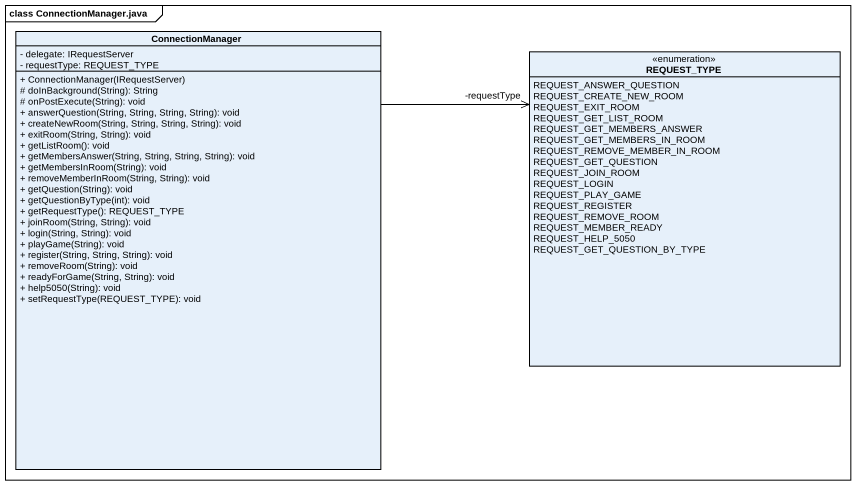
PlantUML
@startuml
mainframe class ConnectionManager.java
hide circle
hide empty members
skinparam classAttributeIconSize 0
class ConnectionManager {
  - delegate: IRequestServer
  - requestType: REQUEST_TYPE
  + ConnectionManager(IRequestServer)
  # doInBackground(String): String
  # onPostExecute(String): void
  + answerQuestion(String, String, String, String): void
  + createNewRoom(String, String, String, String): void
  + exitRoom(String, String): void
  + getListRoom(): void
  + getMembersAnswer(String, String, String, String): void
  + getMembersInRoom(String): void
  + removeMemberInRoom(String, String): void
  + getQuestion(String): void
  + getQuestionByType(int): void
  + getRequestType(): REQUEST_TYPE
  + joinRoom(String, String): void
  + login(String, String): void
  + playGame(String): void
  + register(String, String, String): void
  + removeRoom(String): void
  + readyForGame(String, String): void
  + help5050(String): void
  + setRequestType(REQUEST_TYPE): void
}
enum REQUEST_TYPE {
  REQUEST_ANSWER_QUESTION
  REQUEST_CREATE_NEW_ROOM
  REQUEST_EXIT_ROOM
  REQUEST_GET_LIST_ROOM
  REQUEST_GET_MEMBERS_ANSWER
  REQUEST_GET_MEMBERS_IN_ROOM
  REQUEST_REMOVE_MEMBER_IN_ROOM
  REQUEST_GET_QUESTION
  REQUEST_JOIN_ROOM
  REQUEST_LOGIN
  REQUEST_PLAY_GAME
  REQUEST_REGISTER
  REQUEST_REMOVE_ROOM
  REQUEST_MEMBER_READY
  REQUEST_HELP_5050
  REQUEST_GET_QUESTION_BY_TYPE
}
ConnectionManager -right-> "-requestType" REQUEST_TYPE
@enduml
